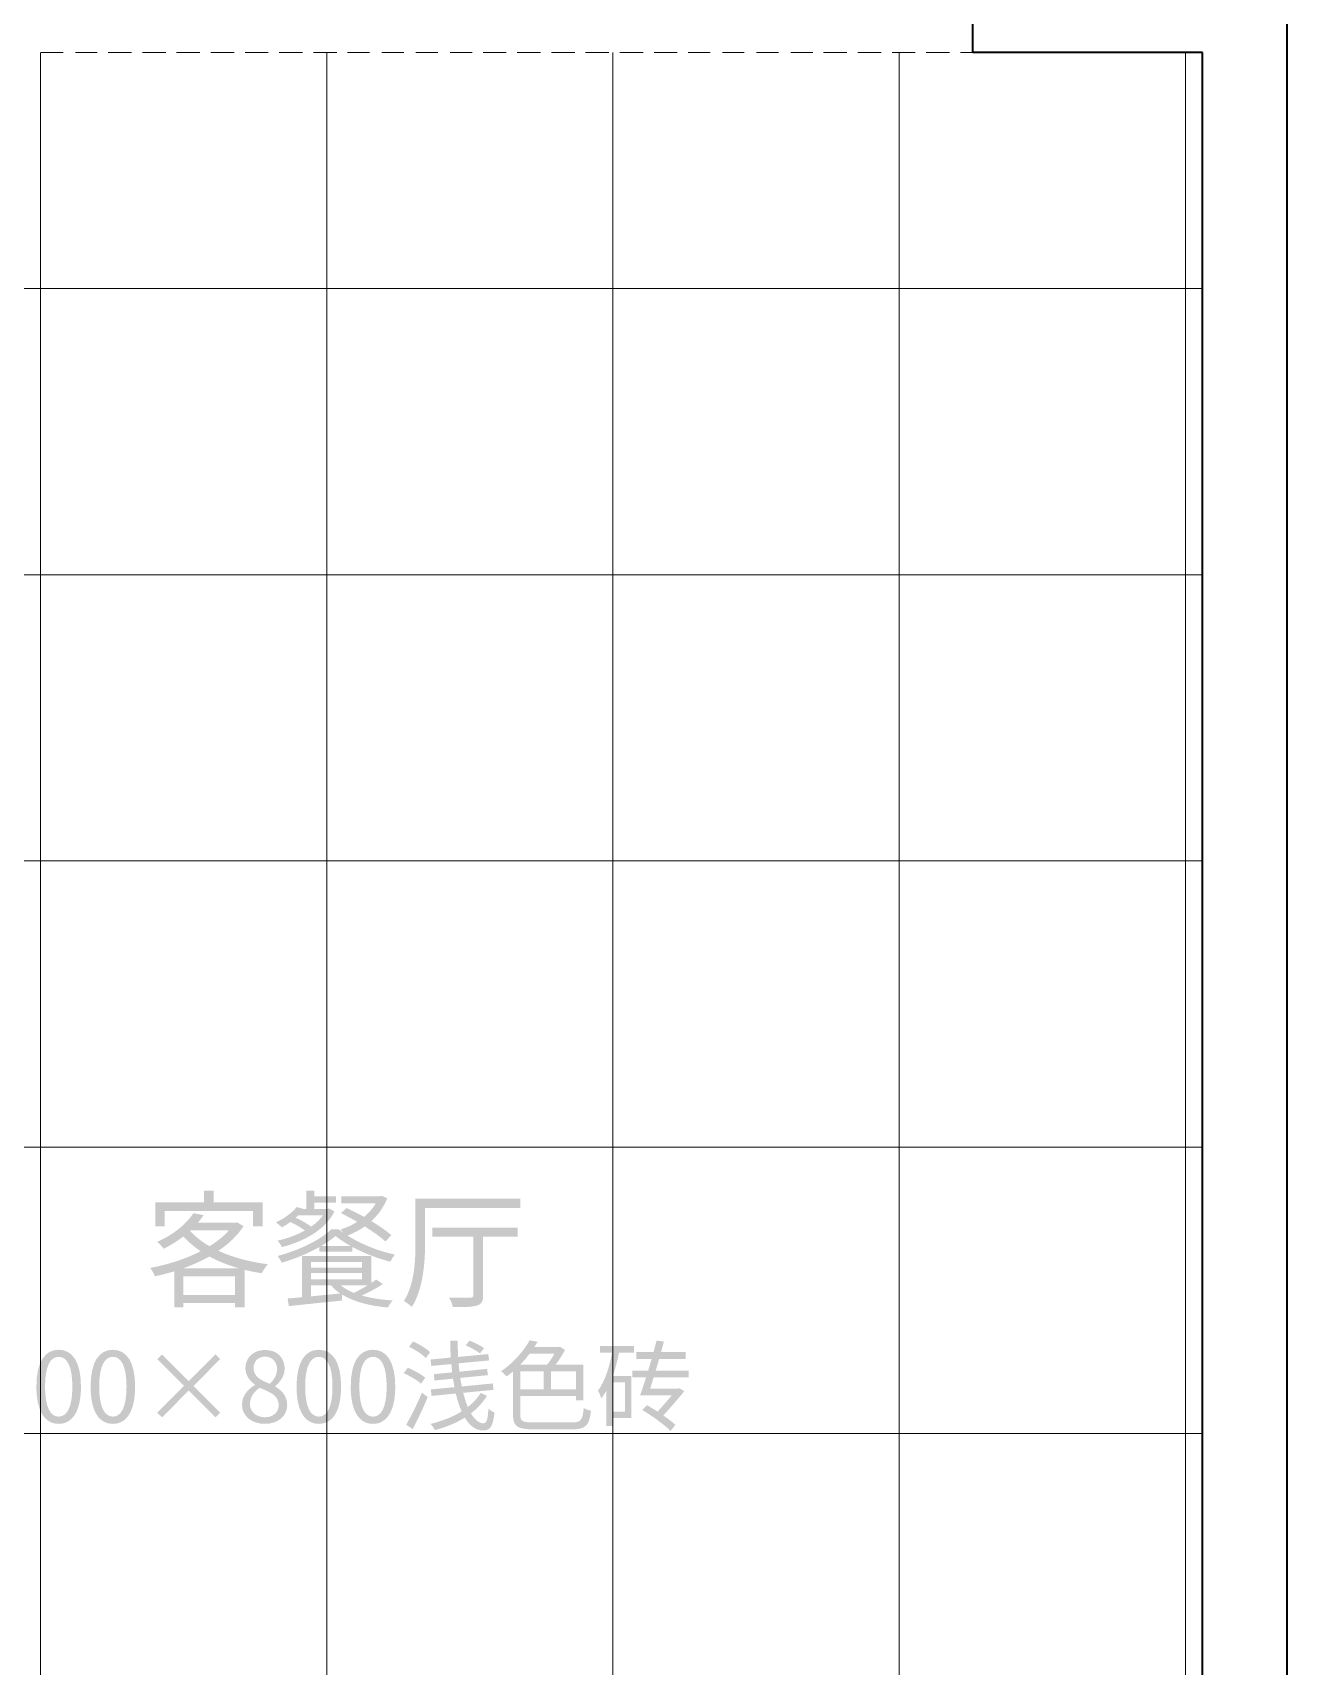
# Model space of a CAD drawing. Header units: millimetres. Extents: x -4600 to 229000, y -4300 to 19460.
# Drawn here: x 130750 to 134257, y 6919 to 11485 of the extents above; entities that cross this region are included whole.
import ezdxf

# ---------------------------------------------------------------- set-up
doc = ezdxf.new("R2010")
doc.units = ezdxf.units.MM
doc.header["$LTSCALE"] = 100
for name, color, linetype, lineweight in [('A-EX-BEAM', 8, 'Continuous', 13), ('A-EX-SERVICE', 6, 'Continuous', 13), ('A-EX-WALL', 7, 'Continuous', 35), ('A-TEXT', 7, 'Continuous', 18), ('R2-FLOOR', 8, 'Continuous', 9)]:
    doc.layers.add(name, color=color, linetype=linetype, lineweight=lineweight)

# ---------------------------------------------------------------- blocks, each defined once
blk = doc.blocks.new('SOURCE_PROPOSED')
at = {"layer": 'A-EX-BEAM'}
for p, q in [((10774.1, 9630), (10835.3, 9630)), ((10869.7, 9630), (10930.8, 9630)), ((10961.4, 9630), (11026.4, 9630)), ((11057, 9630), (11122, 9630)), ((11152.6, 9630), (11217.6, 9630)), ((11248.2, 9630), (11313.2, 9630)), ((11343.7, 9630), (11408.7, 9630)), ((11439.3, 9630), (11504.3, 9630)), ((11534.9, 9630), (11599.9, 9630)), ((11630.5, 9630), (11691.7, 9630)), ((11726.1, 9630), (11787.2, 9630)), ((11821.6, 9630), (11882.8, 9630)), ((11917.2, 9630), (11978.4, 9630)), ((12009, 9630), (12074, 9630)), ((12104.6, 9630), (12169.6, 9630)), ((12200.1, 9630), (12265.1, 9630)), ((12295.7, 9630), (12360.7, 9630)), ((12391.3, 9630), (12456.3, 9630)), ((12486.9, 9630), (12551.9, 9630)), ((12582.5, 9630), (12643.6, 9630)), ((12678.1, 9630), (12739.2, 9630)), ((12773.6, 9630), (12834.8, 9630)), ((12869.2, 9630), (12930.4, 9630)), ((12961, 9630), (13026, 9630)), ((13056.5, 9630), (13121.5, 9630)), ((13152.1, 9630), (13217.1, 9630)), ((13247.7, 9630), (13312.7, 9630)), ((13343.3, 9630), (13377.7, 9630))]:
    blk.add_line(p, q, dxfattribs=at)
at = {"layer": 'A-EX-SERVICE'}
for p, q in [((10774.1, 9630), (10835.3, 9630)), ((10869.7, 9630), (10930.8, 9630)), ((10961.4, 9630), (11026.4, 9630)), ((11057, 9630), (11122, 9630)), ((11152.6, 9630), (11217.6, 9630)), ((11248.2, 9630), (11313.2, 9630)), ((11343.7, 9630), (11408.7, 9630)), ((11439.3, 9630), (11504.3, 9630)), ((11534.9, 9630), (11599.9, 9630)), ((11630.5, 9630), (11691.7, 9630)), ((11726.1, 9630), (11787.2, 9630)), ((11821.6, 9630), (11882.8, 9630)), ((11917.2, 9630), (11978.4, 9630)), ((12009, 9630), (12074, 9630)), ((12104.6, 9630), (12169.6, 9630)), ((12200.1, 9630), (12265.1, 9630)), ((12295.7, 9630), (12360.7, 9630)), ((12391.3, 9630), (12456.3, 9630)), ((12486.9, 9630), (12551.9, 9630)), ((12582.5, 9630), (12643.6, 9630)), ((12678.1, 9630), (12739.2, 9630)), ((12773.6, 9630), (12834.8, 9630)), ((12869.2, 9630), (12930.4, 9630)), ((12961, 9630), (13026, 9630)), ((13056.5, 9630), (13121.5, 9630)), ((13152.1, 9630), (13217.1, 9630)), ((13247.7, 9630), (13312.7, 9630)), ((13343.3, 9630), (13377.7, 9630))]:
    blk.add_line(p, q, dxfattribs=at)
at = {"layer": 'A-EX-WALL'}
for p, q in [((14257, 2328.5), (14257, 11670.9)), ((13377.7, 9630), (13377.7, 9870)), ((14020, 9630), (13377.7, 9630)), ((14020, 2570.8), (14020, 9630))]:
    blk.add_line(p, q, dxfattribs=at)
blk = doc.blocks.new('R2_FLOORING')
at = {"layer": 'A-TEXT'}
for points in [[(11093.3, 6416.1), (11093.3, 6349.4), (11119.2, 6349.4), (11119.2, 6392), (11366.1, 6392), (11366.1, 6349.4), (11393.4, 6349.4), (11393.4, 6416.1), (11256.1, 6416.1), (11256.1, 6448.4), (11228.8, 6448.4), (11228.8, 6416.1), (11093.3, 6416.1)], [(11261.1, 5815.1), (11274.2, 5828.2), (11199.7, 5903), (11274.2, 5977.8), (11261.1, 5990.9), (11186.3, 5916.1), (11111.8, 5990.9), (11098.4, 5977.5), (11173.2, 5903), (11098.4, 5828.2), (11111.8, 5815.1), (11186.3, 5889.9), (11261.1, 5815.1)]]:
    blk.add_hatch(color=256, dxfattribs=at).paths.add_polyline_path(points)
h = blk.add_hatch(color=256, dxfattribs=at)
edge = h.paths.add_edge_path()
edge.add_spline(control_points=[(11611.9, 6385.6), (11626.4, 6378.5), (11642, 6370.3), (11657.3, 6361.5)], knot_values=[0, 0, 0, 0, 1, 1, 1, 1], degree=3, periodic=0)
edge.add_spline(control_points=[(11657.3, 6361.5), (11642.8, 6352.2), (11626.8, 6345.1), (11610.8, 6340.2)], knot_values=[0, 0, 0, 0, 1, 1, 1, 1], degree=3, periodic=0)
edge.add_spline(control_points=[(11610.8, 6340.2), (11613.3, 6337.7), (11616.2, 6334.1), (11618.6, 6330.6)], knot_values=[0, 0, 0, 0, 1, 1, 1, 1], degree=3, periodic=0)
edge.add_line((11618.6, 6330.6), (11606.2, 6340.2))
edge.add_line((11606.2, 6340.2), (11584.2, 6340.2))
edge.add_spline(control_points=[(11584.2, 6340.2), (11553.7, 6310.4), (11494.5, 6282), (11434.5, 6266)], knot_values=[0, 0, 0, 0, 1, 1, 1, 1], degree=3, periodic=0)
edge.add_spline(control_points=[(11434.5, 6266), (11438.8, 6260.7), (11444.1, 6252.6), (11446.3, 6247.2)], knot_values=[0, 0, 0, 0, 1, 1, 1, 1], degree=3, periodic=0)
edge.add_spline(control_points=[(11446.3, 6247.2), (11483.5, 6258.2), (11521.1, 6273.8), (11551.6, 6291.2)], knot_values=[0, 0, 0, 0, 1, 1, 1, 1], degree=3, periodic=0)
edge.add_line((11551.6, 6291.2), (11551.6, 6278.1))
edge.add_line((11551.6, 6278.1), (11643.8, 6278.1))
edge.add_line((11643.8, 6278.1), (11643.8, 6291.2))
edge.add_spline(control_points=[(11643.8, 6291.2), (11677.2, 6273.5), (11715.8, 6258.6), (11749.9, 6250.1)], knot_values=[0, 0, 0, 0, 1, 1, 1, 1], degree=3, periodic=0)
edge.add_spline(control_points=[(11749.9, 6250.1), (11752.7, 6255.8), (11758, 6264.6), (11762.6, 6269.9)], knot_values=[0, 0, 0, 0, 1, 1, 1, 1], degree=3, periodic=0)
edge.add_spline(control_points=[(11762.6, 6269.9), (11718.3, 6279.5), (11668.7, 6298.3), (11630, 6323.2)], knot_values=[0, 0, 0, 0, 1, 1, 1, 1], degree=3, periodic=0)
edge.add_spline(control_points=[(11630, 6323.2), (11646.7, 6329.5), (11663.3, 6338), (11678.2, 6348.7)], knot_values=[0, 0, 0, 0, 1, 1, 1, 1], degree=3, periodic=0)
edge.add_spline(control_points=[(11678.2, 6348.7), (11701.6, 6334.1), (11722.6, 6319.2), (11736, 6306.8)], knot_values=[0, 0, 0, 0, 1, 1, 1, 1], degree=3, periodic=0)
edge.add_line((11736, 6306.8), (11752.7, 6324.2))
edge.add_spline(control_points=[(11752.7, 6324.2), (11739.2, 6336.3), (11719, 6350.1), (11696.7, 6363.6)], knot_values=[0, 0, 0, 0, 1, 1, 1, 1], degree=3, periodic=0)
edge.add_spline(control_points=[(11696.7, 6363.6), (11715.5, 6380.6), (11731.4, 6401.9), (11741, 6427.4)], knot_values=[0, 0, 0, 0, 1, 1, 1, 1], degree=3, periodic=0)
edge.add_line((11741, 6427.4), (11725.4, 6434.2))
edge.add_line((11725.4, 6434.2), (11721.5, 6433.1))
edge.add_line((11721.5, 6433.1), (11612.6, 6433.1))
edge.add_line((11612.6, 6433.1), (11612.6, 6413.6))
edge.add_line((11612.6, 6413.6), (11709.4, 6413.6))
edge.add_spline(control_points=[(11709.4, 6413.6), (11700.9, 6399.1), (11689.6, 6386.3), (11676.5, 6375.3)], knot_values=[0, 0, 0, 0, 1, 1, 1, 1], degree=3, periodic=0)
edge.add_spline(control_points=[(11676.5, 6375.3), (11659.8, 6384.5), (11642.8, 6393), (11627.2, 6400.1)], knot_values=[0, 0, 0, 0, 1, 1, 1, 1], degree=3, periodic=0)
edge.add_line((11627.2, 6400.1), (11611.9, 6385.6))
edge = h.paths.add_edge_path(flags=0)
edge.add_spline(control_points=[(11488.1, 6403), (11475, 6385.9), (11452.6, 6370.7), (11429.9, 6360)], knot_values=[0, 0, 0, 0, 1, 1, 1, 1], degree=3, periodic=0)
edge.add_spline(control_points=[(11429.9, 6360), (11434.9, 6356.8), (11443.1, 6349.8), (11446.3, 6345.9)], knot_values=[0, 0, 0, 0, 1, 1, 1, 1], degree=3, periodic=0)
edge.add_spline(control_points=[(11446.3, 6345.9), (11454.4, 6350.1), (11462.6, 6355.4), (11470.4, 6361.1)], knot_values=[0, 0, 0, 0, 1, 1, 1, 1], degree=3, periodic=0)
edge.add_spline(control_points=[(11470.4, 6361.1), (11484.6, 6354.4), (11500.2, 6345.1), (11511.2, 6337.3)], knot_values=[0, 0, 0, 0, 1, 1, 1, 1], degree=3, periodic=0)
edge.add_spline(control_points=[(11511.2, 6337.3), (11487.4, 6324.2), (11460.8, 6314.6), (11434.5, 6309)], knot_values=[0, 0, 0, 0, 1, 1, 1, 1], degree=3, periodic=0)
edge.add_spline(control_points=[(11434.5, 6309), (11438.8, 6304.4), (11444.5, 6296.2), (11447, 6290.9)], knot_values=[0, 0, 0, 0, 1, 1, 1, 1], degree=3, periodic=0)
edge.add_spline(control_points=[(11447, 6290.9), (11505.8, 6306.1), (11566.9, 6337.3), (11593.8, 6390.5)], knot_values=[0, 0, 0, 0, 1, 1, 1, 1], degree=3, periodic=0)
edge.add_line((11593.8, 6390.5), (11579.3, 6398.7))
edge.add_line((11579.3, 6398.7), (11575, 6397.6))
edge.add_line((11575, 6397.6), (11537.4, 6397.6))
edge.add_line((11537.4, 6397.6), (11537.4, 6415.4))
edge.add_line((11537.4, 6415.4), (11598.4, 6415.4))
edge.add_line((11598.4, 6415.4), (11598.4, 6433.1))
edge.add_line((11598.4, 6433.1), (11537.4, 6433.1))
edge.add_line((11537.4, 6433.1), (11537.4, 6448.4))
edge.add_line((11537.4, 6448.4), (11514.7, 6448.4))
edge.add_line((11514.7, 6448.4), (11514.7, 6397.6))
edge.add_line((11514.7, 6397.6), (11506.6, 6397.6))
edge.add_line((11506.6, 6397.6), (11488.1, 6403))
edge = h.paths.add_edge_path(flags=0)
edge.add_spline(control_points=[(11561.9, 6379.9), (11553, 6367.8), (11541.7, 6357.2), (11528.5, 6348)], knot_values=[0, 0, 0, 0, 1, 1, 1, 1], degree=3, periodic=0)
edge.add_spline(control_points=[(11528.5, 6348), (11517.5, 6356.5), (11500.5, 6366.1), (11485.3, 6372.8)], knot_values=[0, 0, 0, 0, 1, 1, 1, 1], degree=3, periodic=0)
edge.add_line((11485.3, 6372.8), (11492.7, 6379.9))
edge.add_line((11492.7, 6379.9), (11561.9, 6379.9))
edge = h.paths.add_edge_path(flags=0)
edge.add_spline(control_points=[(11596.6, 6322.1), (11608.4, 6312.5), (11622.5, 6303.3), (11638.1, 6294.4)], knot_values=[0, 0, 0, 0, 1, 1, 1, 1], degree=3, periodic=0)
edge.add_line((11638.1, 6294.4), (11557.3, 6294.4))
edge.add_spline(control_points=[(11557.3, 6294.4), (11572.5, 6303.3), (11586, 6312.9), (11596.6, 6322.1)], knot_values=[0, 0, 0, 0, 1, 1, 1, 1], degree=3, periodic=0)
h = blk.add_hatch(color=256, dxfattribs=at)
edge = h.paths.add_edge_path()
edge.add_line((11820.1, 6426.4), (11820.1, 6305.4))
edge.add_spline(control_points=[(11820.1, 6305.4), (11820.1, 6254.3), (11818, 6187.3), (11787.5, 6140.1)], knot_values=[0, 0, 0, 0, 1, 1, 1, 1], degree=3, periodic=0)
edge.add_spline(control_points=[(11787.5, 6140.1), (11793.9, 6137.3), (11805.2, 6128.4), (11809.8, 6123.5)], knot_values=[0, 0, 0, 0, 1, 1, 1, 1], degree=3, periodic=0)
edge.add_spline(control_points=[(11809.8, 6123.5), (11842.1, 6173.8), (11847.1, 6250.4), (11847.1, 6305.4)], knot_values=[0, 0, 0, 0, 1, 1, 1, 1], degree=3, periodic=0)
edge.add_line((11847.1, 6305.4), (11847.1, 6400.5))
edge.add_line((11847.1, 6400.5), (12113.5, 6400.5))
edge.add_line((12113.5, 6400.5), (12113.5, 6426.4))
edge.add_line((12113.5, 6426.4), (11820.1, 6426.4))
edge = h.paths.add_edge_path(flags=0)
edge.add_line((11866.9, 6345.5), (11866.9, 6320))
edge.add_line((11866.9, 6320), (11981.9, 6320))
edge.add_line((11981.9, 6320), (11981.9, 6157.5))
edge.add_spline(control_points=[(11981.9, 6157.5), (11981.9, 6151.1), (11979.7, 6149.7), (11972.6, 6149.3), (11965.5, 6149), (11940.4, 6149), (11914.5, 6149.7)], knot_values=[0, 0, 0, 0, 1, 1, 1, 2, 2, 2, 2], degree=3, periodic=0)
edge.add_spline(control_points=[(11914.5, 6149.7), (11918.4, 6142.2), (11923, 6130.9), (11924.4, 6123.1)], knot_values=[0, 0, 0, 0, 1, 1, 1, 1], degree=3, periodic=0)
edge.add_spline(control_points=[(11924.4, 6123.1), (11957.7, 6123.1), (11979.4, 6123.5), (11992.1, 6127.7)], knot_values=[0, 0, 0, 0, 1, 1, 1, 1], degree=3, periodic=0)
edge.add_spline(control_points=[(11992.1, 6127.7), (12005.3, 6131.6), (12009.2, 6139.8), (12009.2, 6157.1)], knot_values=[0, 0, 0, 0, 1, 1, 1, 1], degree=3, periodic=0)
edge.add_line((12009.2, 6157.1), (12009.2, 6320))
edge.add_line((12009.2, 6320), (12106, 6320))
edge.add_line((12106, 6320), (12106, 6345.5))
edge.add_line((12106, 6345.5), (11866.9, 6345.5))
h = blk.add_hatch(color=256, dxfattribs=at)
edge = h.paths.add_edge_path()
edge.add_spline(control_points=[(11199.4, 6385.6), (11181.6, 6358.3), (11147.2, 6327.1), (11097.9, 6305.4)], knot_values=[0, 0, 0, 0, 1, 1, 1, 1], degree=3, periodic=0)
edge.add_spline(control_points=[(11097.9, 6305.4), (11104, 6301.2), (11112.1, 6292.3), (11116, 6286.3)], knot_values=[0, 0, 0, 0, 1, 1, 1, 1], degree=3, periodic=0)
edge.add_spline(control_points=[(11116, 6286.3), (11136.9, 6296.5), (11155.4, 6308.3), (11171.4, 6320.7)], knot_values=[0, 0, 0, 0, 1, 1, 1, 1], degree=3, periodic=0)
edge.add_spline(control_points=[(11171.4, 6320.7), (11185.2, 6305.4), (11201.5, 6291.6), (11219.6, 6279.5)], knot_values=[0, 0, 0, 0, 1, 1, 1, 1], degree=3, periodic=0)
edge.add_spline(control_points=[(11219.6, 6279.5), (11176.7, 6257.2), (11126.3, 6241.6), (11078.8, 6232.7)], knot_values=[0, 0, 0, 0, 1, 1, 1, 1], degree=3, periodic=0)
edge.add_spline(control_points=[(11078.8, 6232.7), (11083.4, 6227), (11089.4, 6216), (11091.9, 6209.3)], knot_values=[0, 0, 0, 0, 1, 1, 1, 1], degree=3, periodic=0)
edge.add_spline(control_points=[(11091.9, 6209.3), (11109.6, 6213.2), (11127.7, 6217.8), (11145.8, 6223.1)], knot_values=[0, 0, 0, 0, 1, 1, 1, 1], degree=3, periodic=0)
edge.add_line((11145.8, 6223.1), (11145.8, 6122.4))
edge.add_line((11145.8, 6122.4), (11171.7, 6122.4))
edge.add_line((11171.7, 6122.4), (11171.7, 6134.4))
edge.add_line((11171.7, 6134.4), (11315.7, 6134.4))
edge.add_line((11315.7, 6134.4), (11315.7, 6122.7))
edge.add_line((11315.7, 6122.7), (11342.7, 6122.7))
edge.add_line((11342.7, 6122.7), (11342.7, 6227.4))
edge.add_spline(control_points=[(11342.7, 6227.4), (11358.3, 6223.5), (11374.2, 6220.3), (11390.6, 6217.8)], knot_values=[0, 0, 0, 0, 1, 1, 1, 1], degree=3, periodic=0)
edge.add_spline(control_points=[(11390.6, 6217.8), (11394.5, 6225.3), (11401.6, 6237), (11407.6, 6243)], knot_values=[0, 0, 0, 0, 1, 1, 1, 1], degree=3, periodic=0)
edge.add_spline(control_points=[(11407.6, 6243), (11357.2, 6249.4), (11309.3, 6262.1), (11269.3, 6280.6)], knot_values=[0, 0, 0, 0, 1, 1, 1, 1], degree=3, periodic=0)
edge.add_spline(control_points=[(11269.3, 6280.6), (11298, 6299.7), (11322.5, 6322.8), (11339.5, 6349.4)], knot_values=[0, 0, 0, 0, 1, 1, 1, 1], degree=3, periodic=0)
edge.add_line((11339.5, 6349.4), (11321.4, 6360.4))
edge.add_line((11321.4, 6360.4), (11316.8, 6359))
edge.add_line((11316.8, 6359), (11211.8, 6359))
edge.add_spline(control_points=[(11211.8, 6359), (11217.8, 6366.1), (11223.1, 6373.2), (11228.1, 6380.3)], knot_values=[0, 0, 0, 0, 1, 1, 1, 1], degree=3, periodic=0)
edge.add_line((11228.1, 6380.3), (11199.4, 6385.6))
h.paths.add_polyline_path([(11171.7, 6156.8), (11171.7, 6208.9), (11315.7, 6208.9), (11315.7, 6156.8), (11171.7, 6156.8)], flags=0)
edge = h.paths.add_edge_path(flags=0)
edge.add_spline(control_points=[(11244.1, 6264.6), (11269.3, 6250.8), (11297.6, 6239.8), (11327.8, 6231.3)], knot_values=[0, 0, 0, 0, 1, 1, 1, 1], degree=3, periodic=0)
edge.add_line((11327.8, 6231.3), (11169.9, 6231.3))
edge.add_spline(control_points=[(11169.9, 6231.3), (11195.8, 6240.5), (11220.7, 6251.5), (11244.1, 6264.6)], knot_values=[0, 0, 0, 0, 1, 1, 1, 1], degree=3, periodic=0)
edge = h.paths.add_edge_path(flags=0)
edge.add_line((11191.6, 6338), (11298.7, 6338))
edge.add_spline(control_points=[(11298.7, 6338), (11284.5, 6321.4), (11265.7, 6306.5), (11244.4, 6293.4)], knot_values=[0, 0, 0, 0, 1, 1, 1, 1], degree=3, periodic=0)
edge.add_spline(control_points=[(11244.4, 6293.4), (11222.8, 6305.8), (11204.3, 6320.3), (11190.2, 6336.6)], knot_values=[0, 0, 0, 0, 1, 1, 1, 1], degree=3, periodic=0)
edge.add_line((11190.2, 6336.6), (11191.6, 6338))
h = blk.add_hatch(color=256, dxfattribs=at)
edge = h.paths.add_edge_path()
edge.add_line((11462.9, 6147.2), (11466.1, 6125.9))
edge.add_spline(control_points=[(11466.1, 6125.9), (11505.5, 6130.2), (11561.5, 6136.2), (11615.1, 6141.5)], knot_values=[0, 0, 0, 0, 1, 1, 1, 1], degree=3, periodic=0)
edge.add_line((11615.1, 6141.5), (11615.1, 6158.2))
edge.add_spline(control_points=[(11615.1, 6158.2), (11647.7, 6138), (11692.8, 6126.6), (11743.1, 6122)], knot_values=[0, 0, 0, 0, 1, 1, 1, 1], degree=3, periodic=0)
edge.add_spline(control_points=[(11743.1, 6122), (11746.3, 6128.1), (11751.7, 6136.9), (11756.6, 6141.9)], knot_values=[0, 0, 0, 0, 1, 1, 1, 1], degree=3, periodic=0)
edge.add_spline(control_points=[(11756.6, 6141.9), (11725.1, 6143.7), (11695.6, 6148.3), (11670.1, 6155.4)], knot_values=[0, 0, 0, 0, 1, 1, 1, 1], degree=3, periodic=0)
edge.add_spline(control_points=[(11670.1, 6155.4), (11689.6, 6164.6), (11711.6, 6176.3), (11729.3, 6187.7)], knot_values=[0, 0, 0, 0, 1, 1, 1, 1], degree=3, periodic=0)
edge.add_line((11729.3, 6187.7), (11710.2, 6200.1))
edge.add_line((11710.2, 6200.1), (11696.7, 6190.8))
edge.add_line((11696.7, 6190.8), (11696.7, 6266))
edge.add_line((11696.7, 6266), (11516.5, 6265.7))
edge.add_line((11516.5, 6265.7), (11502.6, 6265.7))
edge.add_line((11502.6, 6265.7), (11502.6, 6150.8))
edge.add_line((11502.6, 6150.8), (11462.9, 6147.2))
h.paths.add_polyline_path([(11528.2, 6200.8), (11528.2, 6218.5), (11671.1, 6218.5), (11671.1, 6200.8), (11528.2, 6200.8)], flags=0)
edge = h.paths.add_edge_path(flags=0)
edge.add_line((11528.2, 6184.1), (11584.6, 6184.1))
edge.add_spline(control_points=[(11584.6, 6184.1), (11591.3, 6175.6), (11599.8, 6168.1), (11609.8, 6161.4)], knot_values=[0, 0, 0, 0, 1, 1, 1, 1], degree=3, periodic=0)
edge.add_line((11609.8, 6161.4), (11528.2, 6153.2))
edge.add_line((11528.2, 6153.2), (11528.2, 6184.1))
h.paths.add_polyline_path([(11528.2, 6249.7), (11671.1, 6249.7), (11671.1, 6233.4), (11528.2, 6233.4), (11528.2, 6249.7)], flags=0)
edge = h.paths.add_edge_path(flags=0)
edge.add_spline(control_points=[(11686.4, 6184.1), (11674, 6176.7), (11660.1, 6168.9), (11648.1, 6162.8)], knot_values=[0, 0, 0, 0, 1, 1, 1, 1], degree=3, periodic=0)
edge.add_spline(control_points=[(11648.1, 6162.8), (11633.5, 6168.9), (11621.1, 6175.6), (11611.5, 6184.1)], knot_values=[0, 0, 0, 0, 1, 1, 1, 1], degree=3, periodic=0)
edge.add_line((11611.5, 6184.1), (11686.4, 6184.1))
h = blk.add_hatch(color=256, dxfattribs=at)
edge = h.paths.add_edge_path()
edge.add_spline(control_points=[(11802.1, 6012.4), (11819, 6004.2), (11839.5, 5990.9), (11849.3, 5980.8)], knot_values=[0, 0, 0, 0, 1, 1, 1, 1], degree=3, periodic=0)
edge.add_line((11849.3, 5980.8), (11861.1, 5997.4))
edge.add_spline(control_points=[(11861.1, 5997.4), (11851.2, 6007.2), (11830.5, 6019.5), (11813.6, 6027.1)], knot_values=[0, 0, 0, 0, 1, 1, 1, 1], degree=3, periodic=0)
edge.add_line((11813.6, 6027.1), (11802.1, 6012.4))
h = blk.add_hatch(color=256, dxfattribs=at)
edge = h.paths.add_edge_path()
edge.add_spline(control_points=[(12002.4, 5883.4), (11993.4, 5868.6), (11981.1, 5855.5), (11966.4, 5844.1)], knot_values=[0, 0, 0, 0, 1, 1, 1, 1], degree=3, periodic=0)
edge.add_spline(control_points=[(11966.4, 5844.1), (11961.7, 5855.5), (11957.4, 5868.9), (11953.6, 5883.6)], knot_values=[0, 0, 0, 0, 1, 1, 1, 1], degree=3, periodic=0)
edge.add_line((11953.6, 5883.6), (12038.4, 5892.1))
edge.add_line((12038.4, 5892.1), (12036.5, 5909.8))
edge.add_line((12036.5, 5909.8), (11949.7, 5901.4))
edge.add_spline(control_points=[(11949.7, 5901.4), (11948.1, 5909), (11946.7, 5916.9), (11945.4, 5925.4)], knot_values=[0, 0, 0, 0, 1, 1, 1, 1], degree=3, periodic=0)
edge.add_line((11945.4, 5925.4), (12022.6, 5933))
edge.add_line((12022.6, 5933), (12020.4, 5950.5))
edge.add_line((12020.4, 5950.5), (11942.9, 5942.8))
edge.add_line((11942.9, 5942.8), (11940.7, 5966))
edge.add_line((11940.7, 5966), (12025.9, 5974.2))
edge.add_line((12025.9, 5974.2), (12023.7, 5991.9))
edge.add_line((12023.7, 5991.9), (11939.4, 5984))
edge.add_spline(control_points=[(11939.4, 5984), (11938.5, 5998.5), (11938.3, 6013.8), (11938.3, 6029.1)], knot_values=[0, 0, 0, 0, 1, 1, 1, 1], degree=3, periodic=0)
edge.add_line((11938.3, 6029.1), (11917.3, 6029.1))
edge.add_spline(control_points=[(11917.3, 6029.1), (11917.3, 6013.2), (11917.8, 5997.4), (11918.9, 5982.1)], knot_values=[0, 0, 0, 0, 1, 1, 1, 1], degree=3, periodic=0)
edge.add_line((11918.9, 5982.1), (11862.4, 5976.7))
edge.add_line((11862.4, 5976.7), (11864.3, 5958.7))
edge.add_line((11864.3, 5958.7), (11920.3, 5964.1))
edge.add_line((11920.3, 5964.1), (11922.7, 5940.9))
edge.add_line((11922.7, 5940.9), (11871.4, 5935.7))
edge.add_line((11871.4, 5935.7), (11873.3, 5918))
edge.add_line((11873.3, 5918), (11924.9, 5923.2))
edge.add_line((11924.9, 5923.2), (11929, 5899.5))
edge.add_line((11929, 5899.5), (11863, 5893.2))
edge.add_line((11863, 5893.2), (11865.1, 5874.9))
edge.add_line((11865.1, 5874.9), (11932.8, 5881.7))
edge.add_spline(control_points=[(11932.8, 5881.7), (11937.5, 5862.9), (11942.6, 5846.2), (11949.2, 5831.8)], knot_values=[0, 0, 0, 0, 1, 1, 1, 1], degree=3, periodic=0)
edge.add_spline(control_points=[(11949.2, 5831.8), (11924.4, 5816.2), (11894.6, 5804.5), (11862.1, 5796.9)], knot_values=[0, 0, 0, 0, 1, 1, 1, 1], degree=3, periodic=0)
edge.add_spline(control_points=[(11862.1, 5796.9), (11866.8, 5792.2), (11871.7, 5784.6), (11874.4, 5779.4)], knot_values=[0, 0, 0, 0, 1, 1, 1, 1], degree=3, periodic=0)
edge.add_spline(control_points=[(11874.4, 5779.4), (11905.5, 5787.6), (11933.9, 5799.3), (11957.9, 5814.3)], knot_values=[0, 0, 0, 0, 1, 1, 1, 1], degree=3, periodic=0)
edge.add_spline(control_points=[(11957.9, 5814.3), (11971.6, 5791.7), (11988.5, 5778.3), (12008.9, 5778.3), (12029.4, 5778.3), (12036.8, 5789.8), (12040.9, 5828.8)], knot_values=[0, 0, 0, 0, 1, 1, 1, 2, 2, 2, 2], degree=3, periodic=0)
edge.add_spline(control_points=[(12040.9, 5828.8), (12035.7, 5830.7), (12028.6, 5835.1), (12023.9, 5839.4)], knot_values=[0, 0, 0, 0, 1, 1, 1, 1], degree=3, periodic=0)
edge.add_spline(control_points=[(12023.9, 5839.4), (12022.3, 5808.6), (12019, 5798.5), (12010.3, 5798.5), (11997.2, 5798.5), (11985.5, 5808.6), (11975.1, 5826.3)], knot_values=[0, 0, 0, 0, 1, 1, 1, 2, 2, 2, 2], degree=3, periodic=0)
edge.add_spline(control_points=[(11975.1, 5826.3), (11993.4, 5840.2), (12008.7, 5856.6), (12020.1, 5875.2)], knot_values=[0, 0, 0, 0, 1, 1, 1, 1], degree=3, periodic=0)
edge.add_line((12020.1, 5875.2), (12002.4, 5883.4))
edge = h.paths.add_edge_path(flags=0)
edge.add_spline(control_points=[(11960.4, 6016.2), (11974.3, 6010.5), (11991.7, 6001), (12000.2, 5993.6)], knot_values=[0, 0, 0, 0, 1, 1, 1, 1], degree=3, periodic=0)
edge.add_line((12000.2, 5993.6), (12011.9, 6008.3))
edge.add_spline(control_points=[(12011.9, 6008.3), (12002.9, 6015.1), (11985.2, 6024.1), (11971.3, 6029.3)], knot_values=[0, 0, 0, 0, 1, 1, 1, 1], degree=3, periodic=0)
edge.add_line((11971.3, 6029.3), (11960.4, 6016.2))
h = blk.add_hatch(color=256, dxfattribs=at)
edge = h.paths.add_edge_path()
edge.add_spline(control_points=[(12139.1, 6030.4), (12124.1, 6003.1), (12096.5, 5969.3), (12059.4, 5943.9)], knot_values=[0, 0, 0, 0, 1, 1, 1, 1], degree=3, periodic=0)
edge.add_spline(control_points=[(12059.4, 5943.9), (12064.3, 5940.7), (12071.1, 5933.8), (12074.7, 5929.2)], knot_values=[0, 0, 0, 0, 1, 1, 1, 1], degree=3, periodic=0)
edge.add_spline(control_points=[(12074.7, 5929.2), (12081, 5933.8), (12087, 5938.5), (12092.7, 5943.4)], knot_values=[0, 0, 0, 0, 1, 1, 1, 1], degree=3, periodic=0)
edge.add_line((12092.7, 5943.4), (12092.7, 5822.2))
edge.add_spline(control_points=[(12092.7, 5822.2), (12092.7, 5789.2), (12106.3, 5781.6), (12150.5, 5781.6), (12160.6, 5781.6), (12246, 5781.6), (12257, 5781.6), (12297.6, 5781.6), (12306.1, 5793.3), (12310.7, 5833.7)], knot_values=[0, 0, 0, 0, 1, 1, 1, 2, 2, 2, 3, 3, 3, 3], degree=3, periodic=0)
edge.add_spline(control_points=[(12310.7, 5833.7), (12304.7, 5834.8), (12295.7, 5837.8), (12290.5, 5841.3)], knot_values=[0, 0, 0, 0, 1, 1, 1, 1], degree=3, periodic=0)
edge.add_spline(control_points=[(12290.5, 5841.3), (12287.2, 5807.8), (12282.9, 5800.7), (12256.7, 5800.7), (12238.1, 5800.7), (12163.6, 5800.7), (12149.2, 5800.7), (12119.2, 5800.7), (12113.2, 5804.8), (12113.2, 5822)], knot_values=[0, 0, 0, 0, 1, 1, 1, 2, 2, 2, 3, 3, 3, 3], degree=3, periodic=0)
edge.add_line((12113.2, 5822), (12113.2, 5874.6))
edge.add_line((12113.2, 5874.6), (12268.4, 5874.6))
edge.add_line((12268.4, 5874.6), (12268.4, 5862.6))
edge.add_line((12268.4, 5862.6), (12289.2, 5862.6))
edge.add_line((12289.2, 5862.6), (12289.2, 5961.9))
edge.add_line((12289.2, 5961.9), (12211.7, 5961.9))
edge.add_spline(control_points=[(12211.7, 5961.9), (12221.2, 5974.8), (12230.8, 5989.5), (12237.9, 6003.4)], knot_values=[0, 0, 0, 0, 1, 1, 1, 1], degree=3, periodic=0)
edge.add_line((12237.9, 6003.4), (12223.7, 6012.7))
edge.add_line((12223.7, 6012.7), (12219.9, 6011.3))
edge.add_line((12219.9, 6011.3), (12152.2, 6011.3))
edge.add_line((12152.2, 6011.3), (12161.7, 6026.3))
edge.add_line((12161.7, 6026.3), (12139.1, 6030.4))
h.paths.add_polyline_path([(12198.8, 5893.5), (12198.8, 5943.4), (12268.4, 5943.4), (12268.4, 5893.5), (12198.8, 5893.5)], flags=0)
h.paths.add_polyline_path([(12178.1, 5893.5), (12113.2, 5893.5), (12113.2, 5943.4), (12178.1, 5943.4), (12178.1, 5893.5)], flags=0)
edge = h.paths.add_edge_path(flags=0)
edge.add_line((12113.2, 5961.9), (12112.3, 5961.9))
edge.add_spline(control_points=[(12112.3, 5961.9), (12122.4, 5972), (12131.4, 5982.7), (12139.4, 5993.3)], knot_values=[0, 0, 0, 0, 1, 1, 1, 1], degree=3, periodic=0)
edge.add_line((12139.4, 5993.3), (12208.7, 5993.3))
edge.add_spline(control_points=[(12208.7, 5993.3), (12202.7, 5982.4), (12195, 5970.9), (12187.7, 5961.9)], knot_values=[0, 0, 0, 0, 1, 1, 1, 1], degree=3, periodic=0)
edge.add_line((12187.7, 5961.9), (12113.2, 5961.9))
h = blk.add_hatch(color=256, dxfattribs=at)
edge = h.paths.add_edge_path()
edge.add_line((12426.7, 5945.6), (12426.7, 5926.5))
edge.add_line((12426.7, 5926.5), (12464.6, 5926.5))
edge.add_spline(control_points=[(12464.6, 5926.5), (12458.6, 5907.6), (12452.9, 5890.2), (12447.7, 5876.3)], knot_values=[0, 0, 0, 0, 1, 1, 1, 1], degree=3, periodic=0)
edge.add_line((12447.7, 5876.3), (12536.4, 5876.3))
edge.add_spline(control_points=[(12536.4, 5876.3), (12524.9, 5862.6), (12510.4, 5846), (12496.8, 5831.2)], knot_values=[0, 0, 0, 0, 1, 1, 1, 1], degree=3, periodic=0)
edge.add_spline(control_points=[(12496.8, 5831.2), (12487, 5837.5), (12476.9, 5843.8), (12467.1, 5849.2)], knot_values=[0, 0, 0, 0, 1, 1, 1, 1], degree=3, periodic=0)
edge.add_line((12467.1, 5849.2), (12454.2, 5835.6))
edge.add_spline(control_points=[(12454.2, 5835.6), (12482.6, 5819), (12516.4, 5793.6), (12533.1, 5777.2)], knot_values=[0, 0, 0, 0, 1, 1, 1, 1], degree=3, periodic=0)
edge.add_line((12533.1, 5777.2), (12546.5, 5794.1))
edge.add_spline(control_points=[(12546.5, 5794.1), (12538.3, 5801.8), (12526.3, 5811), (12512.9, 5820.3)], knot_values=[0, 0, 0, 0, 1, 1, 1, 1], degree=3, periodic=0)
edge.add_spline(control_points=[(12512.9, 5820.3), (12533.4, 5843), (12555.7, 5868.9), (12571.6, 5888.3)], knot_values=[0, 0, 0, 0, 1, 1, 1, 1], degree=3, periodic=0)
edge.add_line((12571.6, 5888.3), (12557.1, 5896.7))
edge.add_line((12557.1, 5896.7), (12553.8, 5895.4))
edge.add_line((12553.8, 5895.4), (12476.1, 5895.4))
edge.add_line((12476.1, 5895.4), (12485.9, 5926.5))
edge.add_line((12485.9, 5926.5), (12584.1, 5926.5))
edge.add_line((12584.1, 5926.5), (12584.1, 5945.6))
edge.add_line((12584.1, 5945.6), (12491.6, 5945.6))
edge.add_line((12491.6, 5945.6), (12501.2, 5978.6))
edge.add_line((12501.2, 5978.6), (12575.4, 5978.6))
edge.add_line((12575.4, 5978.6), (12575.4, 5997.7))
edge.add_line((12575.4, 5997.7), (12506.6, 5997.7))
edge.add_line((12506.6, 5997.7), (12514.5, 6026.9))
edge.add_line((12514.5, 6026.9), (12494.1, 6029.6))
edge.add_line((12494.1, 6029.6), (12485.6, 5997.7))
edge.add_line((12485.6, 5997.7), (12437.9, 5997.7))
edge.add_line((12437.9, 5997.7), (12437.9, 5978.6))
edge.add_line((12437.9, 5978.6), (12480.4, 5978.6))
edge.add_line((12480.4, 5978.6), (12470.6, 5945.6))
edge.add_line((12470.6, 5945.6), (12426.7, 5945.6))
h = blk.add_hatch(color=256, dxfattribs=at)
edge = h.paths.add_edge_path()
edge.add_spline(control_points=[(10822.9, 5796.9), (10860.8, 5796.9), (10885.1, 5831.2), (10885.1, 5901.1), (10885.1, 5970.4), (10860.8, 6004), (10822.9, 6004), (10784.7, 6004), (10760.6, 5970.4), (10760.6, 5901.1), (10760.6, 5831.2), (10784.7, 5796.9), (10822.9, 5796.9)], knot_values=[0, 0, 0, 0, 1, 1, 1, 2, 2, 2, 3, 3, 3, 4, 4, 4, 4], degree=3, periodic=0)
edge = h.paths.add_edge_path(flags=0)
edge.add_spline(control_points=[(10822.9, 5817.1), (10800.2, 5817.1), (10784.7, 5842.4), (10784.7, 5901.1), (10784.7, 5959.5), (10800.2, 5984.3), (10822.9, 5984.3), (10845.5, 5984.3), (10861.1, 5959.5), (10861.1, 5901.1), (10861.1, 5842.4), (10845.5, 5817.1), (10822.9, 5817.1)], knot_values=[0, 0, 0, 0, 1, 1, 1, 2, 2, 2, 3, 3, 3, 4, 4, 4, 4], degree=3, periodic=0)
h = blk.add_hatch(color=256, dxfattribs=at)
edge = h.paths.add_edge_path()
edge.add_spline(control_points=[(10974.3, 5796.9), (11012.2, 5796.9), (11036.5, 5831.2), (11036.5, 5901.1), (11036.5, 5970.4), (11012.2, 6004), (10974.3, 6004), (10936.1, 6004), (10912.1, 5970.4), (10912.1, 5901.1), (10912.1, 5831.2), (10936.1, 5796.9), (10974.3, 5796.9)], knot_values=[0, 0, 0, 0, 1, 1, 1, 2, 2, 2, 3, 3, 3, 4, 4, 4, 4], degree=3, periodic=0)
edge = h.paths.add_edge_path(flags=0)
edge.add_spline(control_points=[(10974.3, 5817.1), (10951.6, 5817.1), (10936.1, 5842.4), (10936.1, 5901.1), (10936.1, 5959.5), (10951.6, 5984.3), (10974.3, 5984.3), (10996.9, 5984.3), (11012.5, 5959.5), (11012.5, 5901.1), (11012.5, 5842.4), (10996.9, 5817.1), (10974.3, 5817.1)], knot_values=[0, 0, 0, 0, 1, 1, 1, 2, 2, 2, 3, 3, 3, 4, 4, 4, 4], degree=3, periodic=0)
h = blk.add_hatch(color=256, dxfattribs=at)
edge = h.paths.add_edge_path()
edge.add_spline(control_points=[(11399.1, 5796.9), (11436.5, 5796.9), (11461.6, 5819.5), (11461.6, 5848.4), (11461.6, 5876), (11445.5, 5891), (11428, 5901.1)], knot_values=[0, 0, 0, 0, 1, 1, 1, 2, 2, 2, 2], degree=3, periodic=0)
edge.add_line((11428, 5901.1), (11428, 5902.5))
edge.add_spline(control_points=[(11428, 5902.5), (11439.8, 5911.7), (11454.5, 5929.7), (11454.5, 5950.7), (11454.5, 5981.6), (11433.8, 6003.4), (11399.7, 6003.4), (11368.6, 6003.4), (11344.8, 5982.9), (11344.8, 5952.7), (11344.8, 5931.6), (11357.4, 5916.6), (11371.8, 5906.5)], knot_values=[0, 0, 0, 0, 1, 1, 1, 2, 2, 2, 3, 3, 3, 4, 4, 4, 4], degree=3, periodic=0)
edge.add_line((11371.8, 5906.5), (11371.8, 5905.5))
edge.add_spline(control_points=[(11371.8, 5905.5), (11353.6, 5895.6), (11335.3, 5876.8), (11335.3, 5850.1), (11335.3, 5819.2), (11362, 5796.9), (11399.1, 5796.9)], knot_values=[0, 0, 0, 0, 1, 1, 1, 2, 2, 2, 2], degree=3, periodic=0)
edge = h.paths.add_edge_path(flags=0)
edge.add_spline(control_points=[(11399.4, 5815.4), (11375.4, 5815.4), (11357.4, 5831), (11357.4, 5852.2), (11357.4, 5871.3), (11368.8, 5887.2), (11384.9, 5897.5)], knot_values=[0, 0, 0, 0, 1, 1, 1, 2, 2, 2, 2], degree=3, periodic=0)
edge.add_spline(control_points=[(11384.9, 5897.5), (11413.3, 5886.1), (11437.9, 5876.3), (11437.9, 5849.2), (11437.9, 5829.3), (11422.6, 5815.4), (11399.4, 5815.4)], knot_values=[0, 0, 0, 0, 1, 1, 1, 2, 2, 2, 2], degree=3, periodic=0)
edge = h.paths.add_edge_path(flags=0)
edge.add_spline(control_points=[(11412.8, 5909), (11389, 5918.3), (11367.5, 5928.9), (11367.5, 5952.7), (11367.5, 5972), (11380.8, 5984.9), (11399.4, 5984.9), (11420.7, 5984.9), (11433.2, 5969.3), (11433.2, 5949.4), (11433.2, 5934.7), (11426.1, 5921), (11412.8, 5909)], knot_values=[0, 0, 0, 0, 1, 1, 1, 2, 2, 2, 3, 3, 3, 4, 4, 4, 4], degree=3, periodic=0)
h = blk.add_hatch(color=256, dxfattribs=at)
edge = h.paths.add_edge_path()
edge.add_spline(control_points=[(11550, 5796.9), (11587.9, 5796.9), (11612.2, 5831.2), (11612.2, 5901.1), (11612.2, 5970.4), (11587.9, 6004), (11550, 6004), (11511.8, 6004), (11487.8, 5970.4), (11487.8, 5901.1), (11487.8, 5831.2), (11511.8, 5796.9), (11550, 5796.9)], knot_values=[0, 0, 0, 0, 1, 1, 1, 2, 2, 2, 3, 3, 3, 4, 4, 4, 4], degree=3, periodic=0)
edge = h.paths.add_edge_path(flags=0)
edge.add_spline(control_points=[(11550, 5817.1), (11527.4, 5817.1), (11511.8, 5842.4), (11511.8, 5901.1), (11511.8, 5959.5), (11527.4, 5984.3), (11550, 5984.3), (11572.6, 5984.3), (11588.2, 5959.5), (11588.2, 5901.1), (11588.2, 5842.4), (11572.6, 5817.1), (11550, 5817.1)], knot_values=[0, 0, 0, 0, 1, 1, 1, 2, 2, 2, 3, 3, 3, 4, 4, 4, 4], degree=3, periodic=0)
h = blk.add_hatch(color=256, dxfattribs=at)
edge = h.paths.add_edge_path()
edge.add_spline(control_points=[(11701.4, 5796.9), (11739.4, 5796.9), (11763.6, 5831.2), (11763.6, 5901.1), (11763.6, 5970.4), (11739.4, 6004), (11701.4, 6004), (11663.2, 6004), (11639.2, 5970.4), (11639.2, 5901.1), (11639.2, 5831.2), (11663.2, 5796.9), (11701.4, 5796.9)], knot_values=[0, 0, 0, 0, 1, 1, 1, 2, 2, 2, 3, 3, 3, 4, 4, 4, 4], degree=3, periodic=0)
edge = h.paths.add_edge_path(flags=0)
edge.add_spline(control_points=[(11701.4, 5817.1), (11678.8, 5817.1), (11663.2, 5842.4), (11663.2, 5901.1), (11663.2, 5959.5), (11678.8, 5984.3), (11701.4, 5984.3), (11724.1, 5984.3), (11739.6, 5959.5), (11739.6, 5901.1), (11739.6, 5842.4), (11724.1, 5817.1), (11701.4, 5817.1)], knot_values=[0, 0, 0, 0, 1, 1, 1, 2, 2, 2, 3, 3, 3, 4, 4, 4, 4], degree=3, periodic=0)
h = blk.add_hatch(color=256, dxfattribs=at)
edge = h.paths.add_edge_path()
edge.add_line((12336.1, 6014.3), (12336.1, 5995.8))
edge.add_line((12336.1, 5995.8), (12369.4, 5995.8))
edge.add_spline(control_points=[(12369.4, 5995.8), (12362, 5954.3), (12349.5, 5915.6), (12330.4, 5889.9)], knot_values=[0, 0, 0, 0, 1, 1, 1, 1], degree=3, periodic=0)
edge.add_spline(control_points=[(12330.4, 5889.9), (12333.4, 5884.4), (12338.3, 5873), (12339.4, 5867.8)], knot_values=[0, 0, 0, 0, 1, 1, 1, 1], degree=3, periodic=0)
edge.add_spline(control_points=[(12339.4, 5867.8), (12344.5, 5874.6), (12349.5, 5882), (12353.8, 5890.2)], knot_values=[0, 0, 0, 0, 1, 1, 1, 1], degree=3, periodic=0)
edge.add_line((12353.8, 5890.2), (12353.8, 5791.1))
edge.add_line((12353.8, 5791.1), (12371.3, 5791.1))
edge.add_line((12371.3, 5791.1), (12371.3, 5813))
edge.add_line((12371.3, 5813), (12423.1, 5813))
edge.add_line((12423.1, 5813), (12423.1, 5931.1))
edge.add_line((12423.1, 5931.1), (12371.8, 5931.1))
edge.add_spline(control_points=[(12371.8, 5931.1), (12378.9, 5951.3), (12384.4, 5973.4), (12389, 5995.8)], knot_values=[0, 0, 0, 0, 1, 1, 1, 1], degree=3, periodic=0)
edge.add_line((12389, 5995.8), (12431.3, 5995.8))
edge.add_line((12431.3, 5995.8), (12431.3, 6014.3))
edge.add_line((12431.3, 6014.3), (12336.1, 6014.3))
h.paths.add_polyline_path([(12371.3, 5912.6), (12405.7, 5912.6), (12405.7, 5831.2), (12371.3, 5831.2), (12371.3, 5912.6)], flags=0)
h = blk.add_hatch(color=256, dxfattribs=at)
edge = h.paths.add_edge_path()
edge.add_spline(control_points=[(11787.4, 5938.5), (11804.6, 5930.8), (11825.6, 5918.6), (11835.7, 5909)], knot_values=[0, 0, 0, 0, 1, 1, 1, 1], degree=3, periodic=0)
edge.add_line((11835.7, 5909), (11847.4, 5925.9))
edge.add_spline(control_points=[(11847.4, 5925.9), (11836.8, 5935.2), (11815.5, 5946.9), (11798.6, 5953.8)], knot_values=[0, 0, 0, 0, 1, 1, 1, 1], degree=3, periodic=0)
edge.add_line((11798.6, 5953.8), (11787.4, 5938.5))
h = blk.add_hatch(color=256, dxfattribs=at)
edge = h.paths.add_edge_path()
edge.add_line((11794.2, 5794.7), (11812.5, 5782.4))
edge.add_spline(control_points=[(11812.5, 5782.4), (11826.1, 5808.3), (11842.2, 5842.4), (11854.5, 5871.9)], knot_values=[0, 0, 0, 0, 1, 1, 1, 1], degree=3, periodic=0)
edge.add_line((11854.5, 5871.9), (11838.1, 5883.9))
edge.add_spline(control_points=[(11838.1, 5883.9), (11824.8, 5852.5), (11807, 5816), (11794.2, 5794.7)], knot_values=[0, 0, 0, 0, 1, 1, 1, 1], degree=3, periodic=0)
at = {"layer": 'R2-FLOOR'}
for p, q in [((10772, 2570.8), (10772, 9630)), ((11572, 2570.8), (11572, 9630)), ((12372, 2570.8), (12372, 9630)), ((13172, 2570.8), (13172, 9630)), ((13972, 2570.8), (13972, 9630)), ((9172.2, 8970), (14020, 8970)), ((9172.2, 8170), (14020, 8170)), ((9172.2, 7370), (14020, 7370)), ((9172.2, 6570), (14020, 6570)), ((9172.2, 5770), (14020, 5770))]:
    blk.add_line(p, q, dxfattribs=at)
blk = doc.blocks.new('A04_SHEET')
for name in ['SOURCE_PROPOSED', 'R2_FLOORING']:
    blk.add_blockref(name, (0, 1800))

msp = doc.modelspace()

# ---------------------------------------------------------------- block references
msp.add_blockref('A04_SHEET', (120000, 0))

doc.saveas('drawing.dxf')
